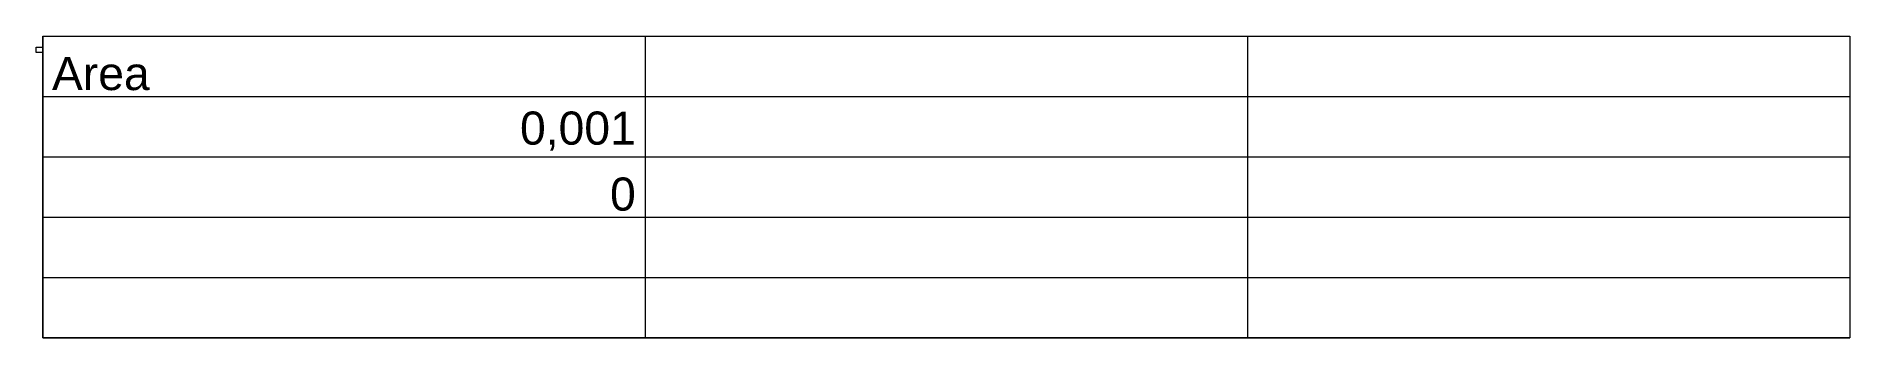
# Model space of a CAD drawing. Header units: millimetres. Extents: x 0 to 6904, y -1085 to 61.
import ezdxf

# ---------------------------------------------------------------- set-up
doc = ezdxf.new("R2010")
doc.units = ezdxf.units.MM
doc.header["$LTSCALE"] = 50
doc.layers.add('None', color=7, linetype='Continuous', lineweight=5)
doc.styles.add('Arial', font='Arial.ttf')

# ---------------------------------------------------------------- blocks, each defined once
blk = doc.blocks.new('ws-image-db')
at = {"color": 255, "linetype": 'Continuous', "lineweight": 5, "transparency": 33554687}
blk.add_wipeout([(24.5, 61.2), (6903.7, 61.2), (6903.7, -1085.3), (24.5, -1085.3)], dxfattribs=at).dxf.layer = 'None'
at = {"layer": 'None', "color": 7, "linetype": 'Continuous', "lineweight": 5, "transparency": 33554687}
for p, q in [((24.5, 61.2), (2317.6, 61.2)), ((24.5, 61.2), (24.5, -168.1)), ((2317.6, 61.2), (2317.6, -168.1)), ((2317.6, 61.2), (4610.6, 61.2)), ((4610.6, 61.2), (4610.6, -168.1)), ((4610.6, 61.2), (6903.7, 61.2)), ((6903.7, 61.2), (6903.7, -168.1)), ((24.5, -168.1), (2317.6, -168.1)), ((24.5, -168.1), (24.5, -397.4)), ((2317.6, -168.1), (4610.6, -168.1)), ((2317.6, -168.1), (2317.6, -397.4)), ((4610.6, -168.1), (6903.7, -168.1)), ((4610.6, -168.1), (4610.6, -397.4)), ((6903.7, -168.1), (6903.7, -397.4)), ((24.5, -397.4), (2317.6, -397.4)), ((24.5, -397.4), (24.5, -626.7)), ((2317.6, -397.4), (4610.6, -397.4)), ((2317.6, -397.4), (2317.6, -626.7)), ((4610.6, -397.4), (6903.7, -397.4)), ((4610.6, -397.4), (4610.6, -626.7)), ((6903.7, -397.4), (6903.7, -626.7)), ((24.5, -626.7), (2317.6, -626.7)), ((24.5, -626.7), (24.5, -856)), ((2317.6, -626.7), (4610.6, -626.7)), ((2317.6, -626.7), (2317.6, -856)), ((4610.6, -626.7), (6903.7, -626.7)), ((4610.6, -626.7), (4610.6, -856)), ((6903.7, -626.7), (6903.7, -856)), ((24.5, -856), (2317.6, -856)), ((24.5, -856), (24.5, -1085.3)), ((2317.6, -856), (4610.6, -856)), ((2317.6, -856), (2317.6, -1085.3)), ((4610.6, -856), (6903.7, -856)), ((4610.6, -856), (4610.6, -1085.3)), ((6903.7, -856), (6903.7, -1085.3)), ((24.5, -1085.3), (2317.6, -1085.3)), ((2317.6, -1085.3), (4610.6, -1085.3)), ((4610.6, -1085.3), (6903.7, -1085.3))]:
    blk.add_line(p, q, dxfattribs=at)
at = {"layer": 'None', "color": 7, "linetype": 'Continuous', "lineweight": 5, "transparency": 33554687, "flags": 128}
blk.add_lwpolyline([(24.5, 61.2), (6903.7, 61.2), (6903.7, -1085.3), (24.5, -1085.3)], close=True, dxfattribs=at)
at = {"layer": 'None', "color": 7, "transparency": 33554687, "line_spacing_factor": 0.960695, "style": 'Arial'}
for s, insert, char_height, attachment_point in [('Area', (59.8, -145.1), 126.09, 7), ('0,001', (2282.3, -374.4), 126.09, 9), ('0', (2282.3, -603.7), 126.1, 9)]:
    blk.add_mtext(s, dxfattribs=dict(at, insert=insert, char_height=char_height, attachment_point=attachment_point))

msp = doc.modelspace()

# ---------------------------------------------------------------- wipeouts: each hides what was drawn before it
at = {"color": 255, "linetype": 'Continuous', "lineweight": 5, "transparency": 33554687}
msp.add_wipeout([(0, 20), (30, 20), (30, 0), (0, 0)], dxfattribs=at).dxf.layer = 'None'

# ---------------------------------------------------------------- next in the draw order: linework, layer by layer
at = {"layer": 'None', "color": 7, "linetype": 'Continuous', "lineweight": 5, "transparency": 33554687, "flags": 128}
msp.add_lwpolyline([(0, 20), (30, 20), (30, 0), (0, 0)], close=True, dxfattribs=at)

# ---------------------------------------------------------------- next in the draw order: wipeouts: each hides what was drawn before it
at = {"color": 255, "linetype": 'Continuous', "lineweight": 5, "transparency": 33554687}
msp.add_wipeout([(40, 10), (50, 10), (50, 0), (40, 0)], dxfattribs=at).dxf.layer = 'None'

# ---------------------------------------------------------------- next in the draw order: linework, layer by layer
at = {"layer": 'None', "color": 7, "linetype": 'Continuous', "lineweight": 5, "transparency": 33554687, "flags": 128}
msp.add_lwpolyline([(40, 10), (50, 10), (50, 0), (40, 0)], close=True, dxfattribs=at)

# ---------------------------------------------------------------- next in the draw order: wipeouts: each hides what was drawn before it
at = {"color": 255, "linetype": 'Continuous', "lineweight": 5, "transparency": 33554687}
msp.add_wipeout([(24.5, 61.3), (6903.7, 61.3), (6903.7, -1085.3), (24.5, -1085.3)], dxfattribs=at).dxf.layer = 'None'

# ---------------------------------------------------------------- next in the draw order: block references
at = {"layer": 'None', "color": 7, "transparency": 33554687}
msp.add_blockref('ws-image-db', (0, 0), dxfattribs=at)

doc.saveas('drawing.dxf')
